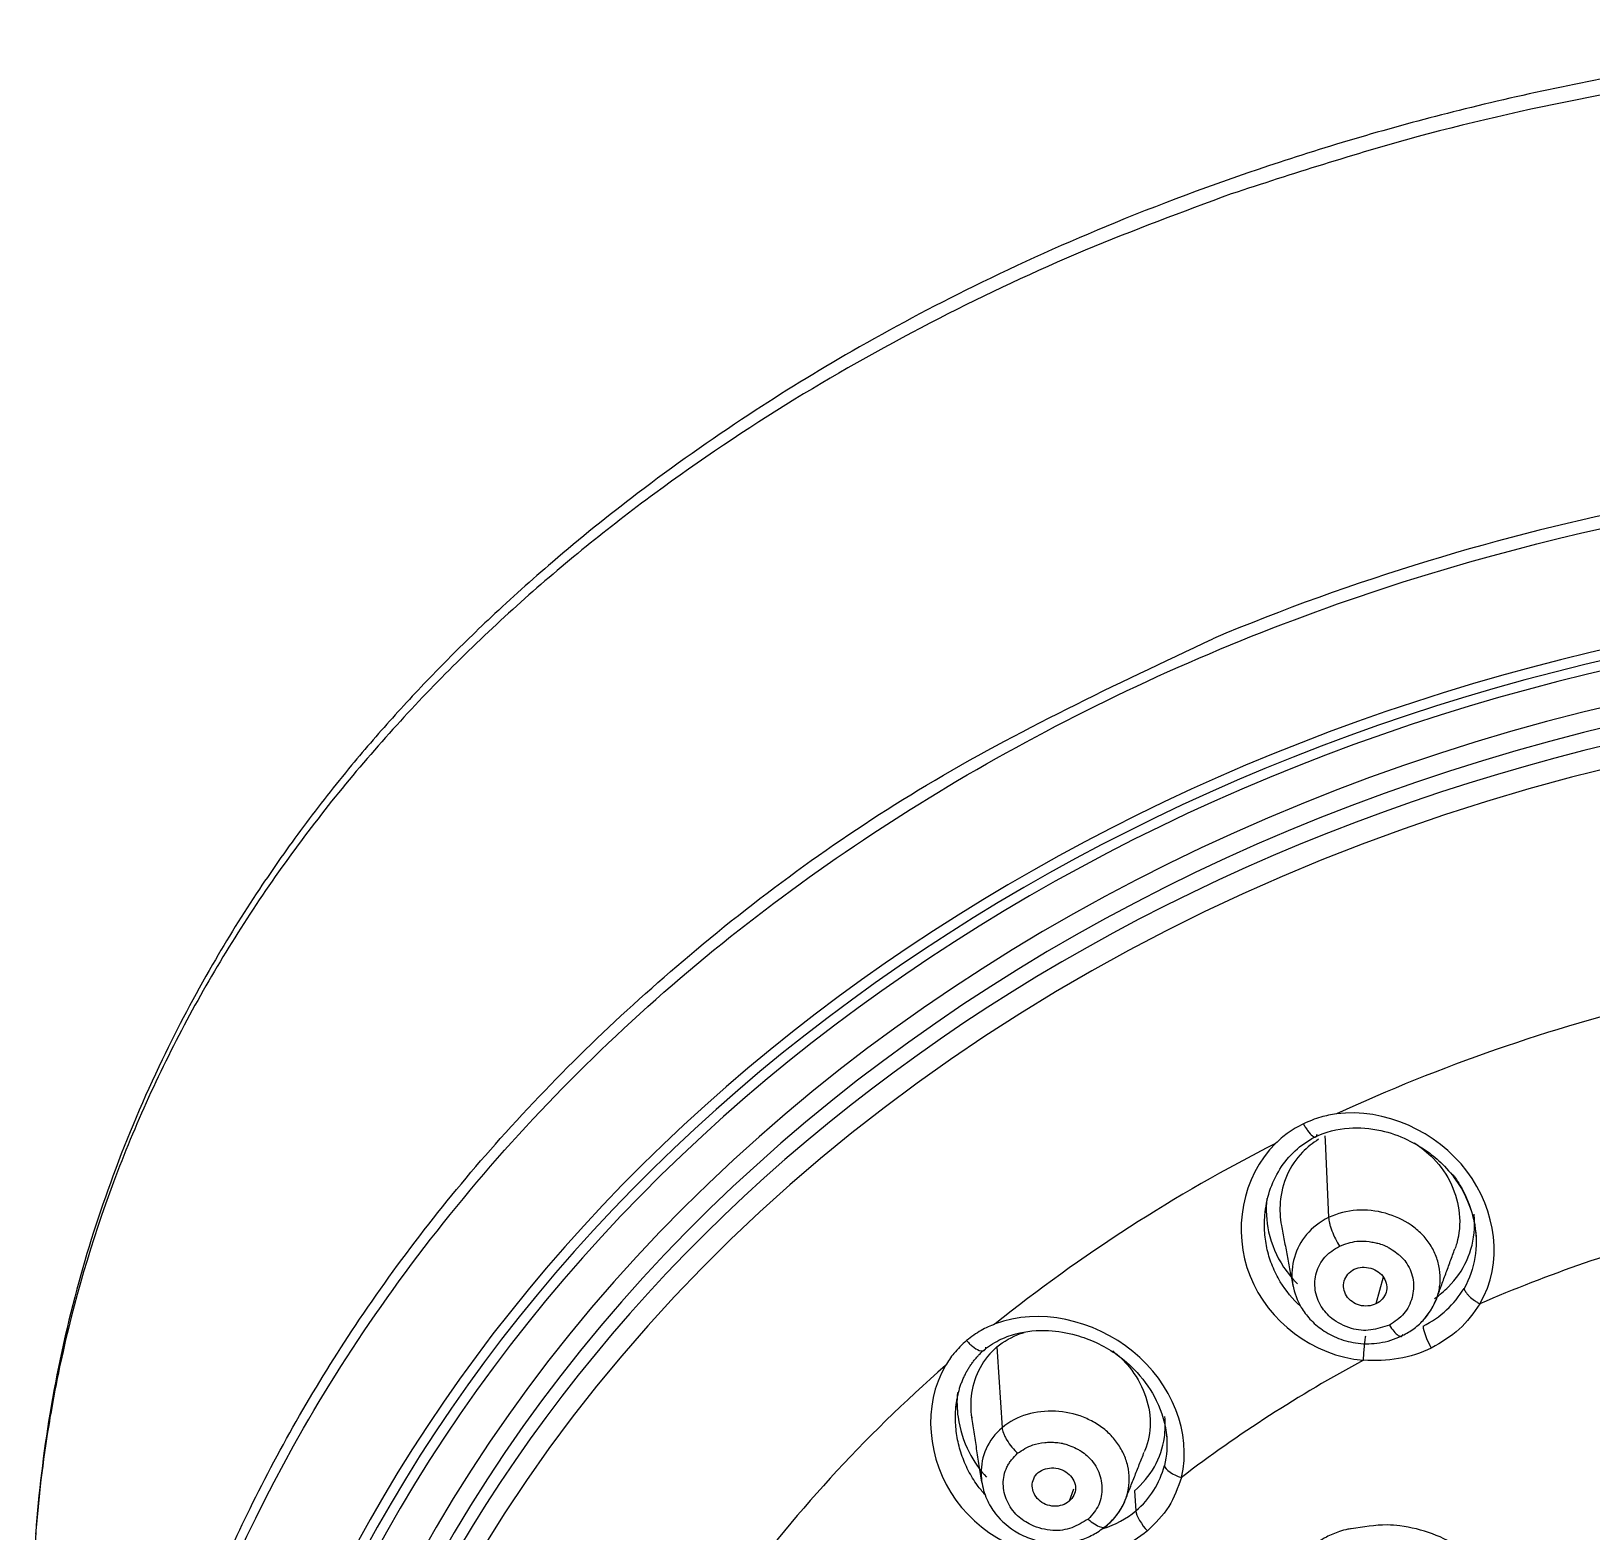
# Model space of a CAD drawing. Extents: x 0 to 1128, y 0 to 827.
# Drawn here: x 421.05 to 452.51, y 546.5 to 576.74 of the extents above; entities that cross this region are included whole.
import ezdxf

# ---------------------------------------------------------------- set-up
doc = ezdxf.new("R2010")
doc.units = 0
doc.header["$LTSCALE"] = 3
doc.header["$MEASUREMENT"] = 0
doc.layers.add('1', color=7, linetype='CONTINUOUS')

msp = doc.modelspace()

# ---------------------------------------------------------------- linework, layer by layer
at = {"layer": '1', "color": 7, "linetype": 'Continuous'}
for p, q in [((447.131, 554.48), (447.136, 554.377)), ((447.136, 554.377), (447.205, 552.833)), ((448.307, 551.629), (448.16, 551.095)), ((440.52, 550.225), (440.527, 550.124)), ((440.527, 550.124), (440.625, 548.598)), ((442.064, 547.359), (441.975, 547.114)), ((443.293, 547.326), (443.319, 546.92))]:
    msp.add_line(p, q, dxfattribs=at)
for centre, major_axis, start_param, end_param in [((463.091, 532.806), (38.932, 0), 1.570796, 3.633743), ((463.091, 532.736), (38.762, 0), 1.570796, 4.712389), ((463.091, 532.712), (38.555, 0), 1.570796, 4.712389), ((463.091, 532.712), (-37.7, 0), 4.712389, 7.319813), ((463.091, 532.561), (37.4, 0), 1.570796, 2.79938), ((463.091, 532.303), (37.281, 0), 0, 3.141593), ((463.091, 532.107), (-36.953, 0), 4.712389, 6.283185), ((463.091, 530.889), (32.688, 0), 1.854267, 2.072736), ((463.091, 530.889), (32.688, 0), 2.116066, 2.334536), ((463.091, 530.174), (28.054, 0), 1.880901, 2.045989), ((463.091, 530.174), (28.054, 0), 2.142704, 2.307792), ((463.091, 530.889), (32.688, 0), 2.377866, 2.596335)]:
    msp.add_ellipse(centre, major_axis=major_axis, ratio=0.838671, start_param=start_param, end_param=end_param, dxfattribs=at)
for points, knots in [([(463.092, 576.731), (461.625, 576.742), (458.622, 576.643), (454.215, 576.105), (450.031, 575.25), (446.284, 574.171), (442.98, 572.956), (440.115, 571.668), (437.662, 570.361), (435.397, 568.967), (433.385, 567.544), (431.677, 566.165), (430.376, 564.999), (429.321, 563.967), (428.383, 562.971), (427.448, 561.891), (426.53, 560.722), (425.588, 559.385), (424.619, 557.825), (423.605, 555.906), (422.678, 553.723), (421.916, 551.337), (421.398, 548.941), (421.079, 546.251), (421.052, 544.382), (421.097, 543.313)], [0, 0, 0, 0, 0.064721, 0.133436, 0.197352, 0.256812, 0.311316, 0.360669, 0.405217, 0.445127, 0.49094, 0.528108, 0.556544, 0.580716, 0.604638, 0.628295, 0.656369, 0.684261, 0.716828, 0.75682, 0.804138, 0.848945, 0.897193, 0.941937, 1, 1, 1, 1]), ([(463.091, 576.426), (461.984, 576.407), (459.706, 576.368), (456.221, 576.043), (452.61, 575.479), (448.899, 574.65), (446.48, 573.865), (445.243, 573.464)], [0, 0, 0, 0, 0.180089, 0.37042, 0.570347, 0.78006, 1, 1, 1, 1]), ([(445.243, 573.464), (444.252, 573.097), (442.223, 572.345), (439.281, 570.958), (436.367, 569.33), (433.536, 567.426), (430.837, 565.237), (428.329, 562.756), (426.077, 559.978), (424.147, 556.903), (422.61, 553.531), (421.787, 550.728), (421.473, 549.066), (421.404, 548.644)], [0, 0, 0, 0, 0.078249, 0.160316, 0.246233, 0.336136, 0.430215, 0.528402, 0.630588, 0.736805, 0.847097, 0.961412, 1, 1, 1, 1]), ([(457.049, 500.187), (452.009, 500.822), (447.151, 502.263), (438.405, 506.497), (434.502, 509.329), (428.215, 515.942), (425.807, 519.77), (422.84, 527.862), (422.264, 532.152), (423.018, 540.604), (424.347, 544.774), (428.74, 552.406), (431.787, 555.884), (439.203, 561.648), (443.549, 563.945), (452.984, 567.053), (458.003, 567.853), (463.091, 567.852)], [0, 0, 0, 0, 0.125, 0.125, 0.25, 0.25, 0.375, 0.375, 0.5, 0.5, 0.625, 0.625, 0.75, 0.75, 0.875, 0.875, 1, 1, 1, 1]), ([(463.091, 568.11), (459.924, 568.111), (456.794, 567.805), (450.67, 566.589), (447.674, 565.675), (444.869, 564.498)], [0, 0, 0, 0, 0.5, 0.5, 1, 1, 1, 1]), ([(422.809, 529.197), (422.786, 529.332), (422.692, 529.913), (422.541, 531.075), (422.408, 532.816), (422.39, 534.955), (422.576, 537.483), (423.067, 540.38), (423.981, 543.611), (425.44, 547.119), (427.573, 550.817), (430.498, 554.596), (434.329, 558.29), (439.101, 561.778), (442.901, 563.57), (444.869, 564.499)], [0, 0, 0, 0, 0.009615, 0.041386, 0.082395, 0.132638, 0.192115, 0.260823, 0.338758, 0.425918, 0.5223, 0.627902, 0.74272, 0.866749, 1, 1, 1, 1]), ([(450.256, 551.095), (450.731, 551.913), (450.594, 552.976), (449.391, 554.562), (448.332, 555.053), (447.364, 554.922)], [0, 0, 0, 0, 0.5, 0.5, 1, 1, 1, 1]), ([(446.698, 554.723), (446.586, 554.663), (446.382, 554.554), (446.213, 554.398), (446.137, 554.328)], [0, 0, 0, 0, 0.54889, 1, 1, 1, 1]), ([(447.364, 554.922), (447.258, 554.904), (447.026, 554.866), (446.813, 554.773), (446.698, 554.723)], [0, 0, 0, 0, 0.459061, 1, 1, 1, 1]), ([(446.698, 554.723), (446.709, 554.701), (446.736, 554.654), (446.797, 554.559), (446.866, 554.482), (446.92, 554.452), (446.96, 554.454), (446.971, 554.487), (446.972, 554.515)], [0, 0, 0, 0, 0.1149, 0.241473, 0.49462, 0.621194, 0.747767, 1, 1, 1, 1]), ([(446.924, 554.454), (447.149, 554.558), (447.581, 554.674), (448.237, 554.617), (448.77, 554.43), (449.184, 554.187), (449.533, 553.897), (449.844, 553.518), (450.096, 553.004), (450.17, 552.619), (450.179, 552.404)], [0, 0, 0, 0, 0.160305, 0.302017, 0.424485, 0.525462, 0.611693, 0.718105, 0.847996, 1, 1, 1, 1]), ([(446.137, 554.328), (445.457, 553.66), (445.259, 552.56), (445.984, 550.743), (446.884, 550.046), (447.907, 549.958)], [0, 0, 0, 0, 0.5, 0.5, 1, 1, 1, 1]), ([(445.921, 552.876), (445.934, 553.046), (445.998, 553.369), (446.206, 553.818), (446.518, 554.194), (446.779, 554.377), (446.924, 554.454)], [0, 0, 0, 0, 0.252708, 0.503649, 0.751602, 1, 1, 1, 1]), ([(447.003, 554.41), (446.883, 554.337), (446.772, 554.248), (446.548, 554.016), (446.444, 553.859), (446.292, 553.519), (446.245, 553.331), (446.217, 552.986), (446.226, 552.827), (446.255, 552.671)], [0, 0, 0, 0, 0.20662, 0.20662, 0.482277, 0.482277, 0.766335, 0.766335, 1, 1, 1, 1]), ([(448.932, 554.337), (449.072, 554.248), (449.203, 554.141), (449.467, 553.868), (449.593, 553.687), (449.767, 553.31), (449.821, 553.11), (449.859, 552.71), (449.842, 552.505), (449.777, 552.276), (449.765, 552.24), (449.751, 552.203)], [0, 0, 0, 0, 0.194892, 0.194892, 0.451201, 0.451201, 0.699359, 0.699359, 0.951405, 0.951405, 1, 1, 1, 1]), ([(449.705, 553.703), (449.723, 553.68), (449.809, 553.562), (450.004, 553.237), (450.185, 552.691), (450.193, 552.02), (450.049, 551.6), (449.936, 551.406)], [0, 0, 0, 0, 0.033612, 0.171666, 0.447775, 0.723884, 1, 1, 1, 1]), ([(445.957, 553.219), (445.935, 552.995), (445.948, 552.765), (446.051, 552.295), (446.154, 552.05), (446.378, 551.716), (446.472, 551.603), (446.576, 551.5)], [0, 0, 0, 0, 0.363611, 0.363611, 0.773131, 0.773131, 1, 1, 1, 1]), ([(446.638, 551.044), (446.48, 551.19), (446.268, 551.448), (446.066, 551.846), (445.961, 552.18), (445.91, 552.527), (445.911, 552.761), (445.921, 552.879), (445.921, 552.881)], [0, 0, 0, 0, 0.314161, 0.484832, 0.655502, 0.826172, 0.996843, 1, 1, 1, 1]), ([(447.205, 552.833), (447.026, 552.746), (446.73, 552.51), (446.482, 552.039), (446.453, 551.666), (446.485, 551.471), (446.49, 551.446)], [0, 0, 0, 0, 0.317851, 0.635703, 0.953554, 1, 1, 1, 1]), ([(449.114, 550.774), (449.126, 550.787), (449.199, 550.866), (449.312, 551.026), (449.417, 551.271), (449.464, 551.532), (449.451, 551.794), (449.383, 552.051), (449.262, 552.292), (449.089, 552.506), (448.802, 552.744), (448.184, 553.03), (447.564, 553.006), (447.205, 552.833)], [0, 0, 0, 0, 0.013442, 0.08391, 0.154379, 0.224847, 0.295316, 0.365784, 0.436253, 0.506721, 0.577189, 0.718126, 1, 1, 1, 1]), ([(447.205, 552.833), (447.207, 552.802), (447.215, 552.743), (447.243, 552.645), (447.28, 552.538), (447.343, 552.397), (447.399, 552.299), (447.425, 552.257)], [0, 0, 0, 0, 0.248207, 0.37359, 0.498973, 0.74974, 1, 1, 1, 1]), ([(449.343, 551.204), (449.445, 551.274), (449.539, 551.352), (449.775, 551.592), (449.901, 551.772), (450.08, 552.166), (450.132, 552.385), (450.15, 552.704), (450.147, 552.805), (450.137, 552.904)], [0, 0, 0, 0, 0.182342, 0.182342, 0.510988, 0.510988, 0.849199, 0.849199, 1, 1, 1, 1]), ([(448.432, 550.664), (448.37, 550.644), (448.246, 550.605), (448.056, 550.561), (447.858, 550.555), (447.581, 550.609), (447.283, 550.762), (447.029, 551.044), (446.911, 551.373), (446.938, 551.728), (447.065, 551.971), (447.194, 552.1), (447.291, 552.176), (447.372, 552.224), (447.425, 552.257)], [0, 0, 0, 0, 0.063643, 0.126094, 0.187936, 0.250867, 0.393803, 0.500687, 0.625167, 0.749838, 0.874914, 0.906043, 0.937167, 1, 1, 1, 1]), ([(447.425, 552.257), (447.539, 552.299), (447.731, 552.369), (447.979, 552.356), (448.127, 552.333), (448.235, 552.305), (448.329, 552.274), (448.416, 552.229), (448.507, 552.176), (448.588, 552.112), (448.654, 552.056), (448.715, 551.995), (448.833, 551.851), (448.937, 551.572), (448.908, 551.215), (448.751, 550.877), (448.538, 550.734), (448.432, 550.664)], [0, 0, 0, 0, 0.117822, 0.197526, 0.233095, 0.261972, 0.304107, 0.327018, 0.357576, 0.406557, 0.428802, 0.443927, 0.492279, 0.617472, 0.745259, 0.873294, 1, 1, 1, 1]), ([(446.485, 551.475), (446.515, 551.31), (446.604, 551.069), (446.829, 550.772), (447.081, 550.554), (447.41, 550.379), (447.807, 550.28), (448.254, 550.289), (448.533, 550.379), (448.674, 550.45)], [0, 0, 0, 0, 0.175622, 0.28265, 0.40181, 0.533286, 0.677048, 0.831808, 1, 1, 1, 1]), ([(448.625, 550.427), (448.713, 550.463), (448.877, 550.55), (449.095, 550.73), (449.269, 550.95), (449.351, 551.115), (449.384, 551.203)], [0, 0, 0, 0, 0.246644, 0.495356, 0.746326, 1, 1, 1, 1]), ([(449.936, 551.406), (449.94, 551.385), (449.955, 551.348), (449.998, 551.291), (450.054, 551.231), (450.126, 551.173), (450.202, 551.125), (450.239, 551.104), (450.256, 551.095)], [0, 0, 0, 0, 0.252245, 0.378823, 0.5054, 0.758556, 0.885133, 1, 1, 1, 1]), ([(444.237, 547.596), (444.46, 548.491), (444.04, 549.493), (442.481, 550.774), (441.36, 551.024), (440.483, 550.689)], [0, 0, 0, 0, 0.5, 0.5, 1, 1, 1, 1]), ([(450.256, 551.095), (450.128, 550.913), (449.874, 550.548), (449.475, 550.317), (449.276, 550.202)], [0, 0, 0, 0, 0.500609, 1, 1, 1, 1]), ([(440.483, 550.689), (440.387, 550.649), (440.18, 550.562), (440.003, 550.427), (439.907, 550.354)], [0, 0, 0, 0, 0.459061, 1, 1, 1, 1]), ([(440.235, 550.145), (440.336, 550.23), (440.543, 550.367), (440.985, 550.535), (441.52, 550.584), (442.074, 550.49), (442.529, 550.322), (442.959, 550.078), (443.394, 549.693), (443.79, 549.116), (443.916, 548.665), (443.942, 548.407)], [0, 0, 0, 0, 0.082843, 0.159747, 0.296155, 0.408333, 0.494083, 0.581071, 0.695464, 0.835469, 1, 1, 1, 1]), ([(448.432, 550.664), (448.46, 550.62), (448.521, 550.534), (448.596, 550.461), (448.645, 550.437), (448.684, 550.435), (448.7, 550.458), (448.706, 550.479)], [0, 0, 0, 0, 0.25026, 0.501027, 0.62641, 0.751793, 1, 1, 1, 1]), ([(439.907, 550.354), (439.818, 550.271), (439.654, 550.121), (439.535, 549.934), (439.481, 549.849)], [0, 0, 0, 0, 0.54889, 1, 1, 1, 1]), ([(439.907, 550.354), (439.924, 550.335), (439.961, 550.295), (440.048, 550.216), (440.145, 550.157), (440.222, 550.141), (440.278, 550.154), (440.294, 550.19), (440.296, 550.218)], [0, 0, 0, 0, 0.1149, 0.241473, 0.49462, 0.621194, 0.747767, 1, 1, 1, 1]), ([(440.52, 550.225), (440.381, 550.109), (440.265, 549.964), (440.092, 549.65), (440.035, 549.475), (439.983, 549.133), (439.985, 548.963), (440.01, 548.796)], [0, 0, 0, 0, 0.344949, 0.344949, 0.68692, 0.68692, 1, 1, 1, 1]), ([(440.52, 550.225), (440.658, 550.341), (440.821, 550.431), (441.018, 550.502), (441.041, 550.51), (441.065, 550.517)], [0, 0, 0, 0, 0.881735, 0.881735, 1, 1, 1, 1]), ([(447.907, 549.958), (447.908, 549.976), (447.91, 550.015), (447.916, 550.104), (447.924, 550.201), (447.934, 550.292), (447.943, 550.375), (447.95, 550.423), (447.955, 550.448)], [0, 0, 0, 0, 0.11564, 0.242116, 0.49507, 0.621547, 0.748023, 1, 1, 1, 1]), ([(442.853, 550.146), (442.978, 550.049), (443.092, 549.938), (443.32, 549.656), (443.425, 549.473), (443.568, 549.094), (443.608, 548.891), (443.608, 548.503), (443.571, 548.313), (443.498, 548.128), (443.494, 548.118), (443.49, 548.108)], [0, 0, 0, 0, 0.196458, 0.196458, 0.459946, 0.459946, 0.727562, 0.727562, 0.985071, 0.985071, 1, 1, 1, 1]), ([(439.481, 549.849), (439.012, 549.055), (439.108, 547.943), (440.276, 546.335), (441.32, 545.853), (442.319, 545.988)], [0, 0, 0, 0, 0.5, 0.5, 1, 1, 1, 1]), ([(439.723, 549.304), (439.708, 549.14), (439.712, 548.973), (439.77, 548.567), (439.846, 548.325), (440.051, 547.922), (440.171, 547.75), (440.311, 547.599)], [0, 0, 0, 0, 0.27187, 0.27187, 0.673844, 0.673844, 1, 1, 1, 1]), ([(440.275, 547.253), (440.222, 547.311), (440.099, 547.464), (439.934, 547.732), (439.798, 548.058), (439.711, 548.397), (439.677, 548.724), (439.684, 548.935), (439.694, 549.031)], [0, 0, 0, 0, 0.120774, 0.302048, 0.483323, 0.664597, 0.845871, 1, 1, 1, 1]), ([(442.747, 546.644), (442.889, 546.763), (443.055, 546.978), (443.169, 547.305), (443.198, 547.565), (443.166, 547.827), (443.078, 548.079), (442.939, 548.312), (442.752, 548.519), (442.524, 548.689), (442.18, 548.858), (441.505, 549.001), (440.918, 548.844), (440.625, 548.598)], [0, 0, 0, 0, 0.125, 0.1875, 0.25, 0.3125, 0.375, 0.4375, 0.5, 0.5625, 0.625, 0.75, 1, 1, 1, 1]), ([(443.293, 547.326), (443.455, 547.463), (443.591, 547.628), (443.795, 547.991), (443.864, 548.193), (443.914, 548.538), (443.917, 548.68), (443.904, 548.821)], [0, 0, 0, 0, 0.373605, 0.373605, 0.74998, 0.74998, 1, 1, 1, 1]), ([(440.625, 548.598), (440.479, 548.475), (440.264, 548.183), (440.185, 547.778), (440.207, 547.542), (440.218, 547.477)], [0, 0, 0, 0, 0.419485, 0.83897, 1, 1, 1, 1]), ([(440.625, 548.598), (440.627, 548.568), (440.64, 548.511), (440.678, 548.421), (440.731, 548.323), (440.82, 548.2), (440.898, 548.116), (440.936, 548.081)], [0, 0, 0, 0, 0.248207, 0.37359, 0.498973, 0.74974, 1, 1, 1, 1]), ([(442.36, 546.756), (442.306, 546.724), (442.199, 546.659), (442.03, 546.576), (441.843, 546.527), (441.562, 546.519), (441.232, 546.603), (440.908, 546.821), (440.7, 547.114), (440.623, 547.464), (440.675, 547.726), (440.761, 547.879), (440.832, 547.973), (440.894, 548.038), (440.936, 548.081)], [0, 0, 0, 0, 0.063643, 0.126094, 0.187936, 0.250867, 0.393803, 0.500687, 0.625167, 0.749838, 0.874914, 0.906043, 0.937167, 1, 1, 1, 1]), ([(440.936, 548.081), (441.033, 548.146), (441.196, 548.256), (441.437, 548.297), (441.586, 548.306), (441.697, 548.302), (441.795, 548.293), (441.892, 548.268), (441.994, 548.236), (442.091, 548.192), (442.17, 548.152), (442.245, 548.106), (442.4, 547.992), (442.58, 547.745), (442.656, 547.392), (442.603, 547.031), (442.441, 546.847), (442.36, 546.756)], [0, 0, 0, 0, 0.117822, 0.197526, 0.233095, 0.261972, 0.304107, 0.327018, 0.357576, 0.406557, 0.428802, 0.443927, 0.492279, 0.617472, 0.745259, 0.873294, 1, 1, 1, 1]), ([(440.211, 547.52), (440.23, 547.392), (440.295, 547.163), (440.523, 546.784), (440.856, 546.504), (441.277, 546.318), (441.71, 546.241), (442.126, 546.295), (442.464, 546.434), (442.622, 546.541), (442.698, 546.606)], [0, 0, 0, 0, 0.118908, 0.225941, 0.410928, 0.518751, 0.652817, 0.812369, 0.902326, 1, 1, 1, 1]), ([(444.237, 547.596), (444.166, 547.392), (444.026, 546.984), (443.711, 546.674), (443.554, 546.519)], [0, 0, 0, 0, 0.500607, 1, 1, 1, 1]), ([(442.36, 546.756), (442.399, 546.719), (442.485, 546.65), (442.592, 546.597), (442.661, 546.586), (442.716, 546.595), (442.739, 546.621), (442.747, 546.644)], [0, 0, 0, 0, 0.25026, 0.501027, 0.62641, 0.751793, 1, 1, 1, 1]), ([(450.062, 542.628), (450.178, 542.719), (450.353, 542.856), (450.54, 543.078), (450.791, 543.438), (450.962, 543.93), (450.96, 544.431), (450.92, 544.687), (450.886, 544.819), (450.863, 544.894), (450.854, 544.925), (450.805, 545.078), (450.707, 545.287), (450.537, 545.547), (450.439, 545.671), (450.384, 545.732), (450.384, 545.732), (450.384, 545.733), (450.384, 545.733), (450.384, 545.733), (450.383, 545.734), (450.382, 545.735), (450.38, 545.737), (450.376, 545.741), (450.368, 545.75), (450.353, 545.767), (450.32, 545.801), (450.254, 545.869), (450.114, 545.997), (449.639, 546.359), (449.002, 546.594), (448.227, 546.655), (447.9, 546.595), (447.654, 546.56), (447.632, 546.557), (447.552, 546.543), (447.387, 546.496), (447.122, 546.383), (446.935, 546.262), (446.826, 546.191)], [0, 0, 0, 0, 0.060169, 0.090438, 0.121284, 0.245487, 0.307926, 0.335934, 0.356266, 0.36564, 0.368791, 0.370361, 0.433215, 0.46392, 0.497018, 0.497023, 0.497028, 0.497039, 0.49706, 0.497102, 0.497186, 0.497354, 0.497689, 0.49836, 0.499703, 0.502387, 0.507756, 0.518493, 0.539964, 0.582899, 0.752202, 0.784906, 0.878136, 0.878875, 0.880578, 0.886791, 0.910053, 0.947579, 1, 1, 1, 1])]:
    msp.add_open_spline(points, degree=3, knots=knots, dxfattribs=at)
for points, degree in [([(446.255, 552.671), (446.483, 551.462)], 1), ([(449.381, 551.196), (449.751, 552.202)], 1), ([(447.72, 551.79), (447.819, 551.838), (448.067, 551.851), (448.36, 551.639), (448.408, 551.312), (448.258, 551.142), (448.16, 551.095)], 3), ([(448.16, 551.095), (448.061, 551.047), (447.817, 551.026), (447.526, 551.235), (447.477, 551.565), (447.622, 551.742), (447.72, 551.79)], 3), ([(449.11, 550.647), (449.463, 550.819), (449.748, 551.087), (449.935, 551.406)], 3), ([(449.11, 550.647), (449.114, 550.55), (449.194, 550.337), (449.276, 550.202)], 3), ([(439.69, 548.979), (439.752, 549.689), (440.235, 550.145)], 2), ([(449.276, 550.202), (448.862, 550.002), (448.381, 549.92), (447.907, 549.958)], 3), ([(440.002, 548.849), (440.206, 547.499)], 1), ([(421.404, 548.644), (421.285, 547.917), (421.197, 547.185), (421.141, 546.449)], 3), ([(443.938, 548.445), (443.958, 548.24), (443.945, 548.034), (443.894, 547.834)], 3), ([(443.092, 547.105), (443.489, 548.106)], 1), ([(441.353, 547.693), (441.434, 547.761), (441.667, 547.827), (442.009, 547.685), (442.149, 547.378), (442.055, 547.182), (441.975, 547.114)], 3), ([(443.319, 546.92), (443.607, 547.163), (443.804, 547.484), (443.894, 547.834)], 3), ([(443.894, 547.834), (443.907, 547.754), (444.073, 547.639), (444.237, 547.596)], 3), ([(441.975, 547.114), (441.894, 547.047), (441.667, 546.974), (441.328, 547.114), (441.186, 547.423), (441.273, 547.625), (441.353, 547.693)], 3), ([(442.656, 546.573), (442.957, 546.781), (443.097, 547.113)], 2), ([(442.66, 546.564), (442.904, 546.643), (443.13, 546.763), (443.319, 546.92)], 3), ([(443.319, 546.92), (443.325, 546.824), (443.438, 546.632), (443.554, 546.519)], 3), ([(443.554, 546.519), (443.217, 546.237), (442.782, 546.053), (442.319, 545.988)], 3)]:
    msp.add_open_spline(points, degree=degree, dxfattribs=at)

doc.saveas('drawing.dxf')
